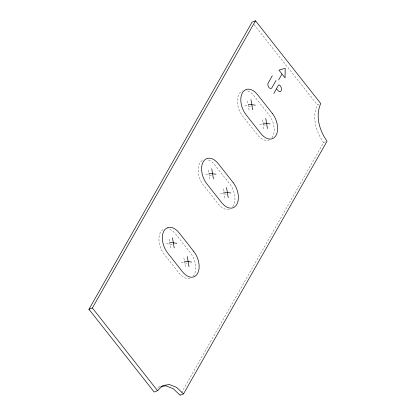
<?xml version="1.0" encoding="UTF-8"?>
<svg xmlns="http://www.w3.org/2000/svg" width="416" height="416" viewBox="0 0 416 416"><rect width="100%" height="100%" fill="white"/><g stroke="black" fill="none" stroke-linecap="round" stroke-linejoin="round"><path stroke-width="0.31" stroke-dasharray="2.08 1.56" d="M319.02 104.166L317.309 104.816C311.709 117.348 316.004 131.841 323.627 142.542L180.097 395.2M157.784 388.336L159.141 386.958L160.285 386.526M323.627 142.542L325.91 141.669M159.141 386.958L160.358 386.745M244.904 105.607L251.888 106.47M259.693 124.363L266.677 125.221M205.676 174.673L212.654 175.531M220.459 193.424L227.443 194.282M166.442 243.734L173.42 244.598M181.225 262.491L188.209 263.349M254.098 24.643L317.309 104.816M262.33 119.714L264.035 129.87M247.546 100.958L249.252 111.119M223.096 188.776L224.801 198.931M208.312 170.024L208.738 172.562M208.848 173.196L210.018 180.18M183.867 257.842L184.288 260.38M184.397 261.014L185.567 267.998M169.078 239.091L169.504 241.628M169.614 242.263L170.784 249.246M269.448 139.786A16.271 10.02 69.1 0 1 257.462 134.862L242.679 116.111A16.271 10.02 69.1 0 1 242.616 90.834M271.944 137.712A16.271 10.02 69.1 0 0 268.902 114.717L254.119 95.966A16.271 10.02 69.1 0 0 245.794 90.48M229.237 209.227A16.271 10.02 69.1 0 1 218.228 203.928L203.445 185.172A16.271 10.02 69.1 0 1 203.382 159.895M232.71 206.773A16.271 10.02 69.1 0 0 229.668 183.784L214.885 165.032A16.271 10.02 69.1 0 0 207.116 159.63M190.003 278.288A16.271 10.02 69.1 0 1 178.994 272.99L164.211 254.238A16.271 10.02 69.1 0 1 163.665 229.169M193.112 276.281A16.271 10.02 69.1 0 0 190.434 252.845L175.651 234.094A16.271 10.02 69.1 0 0 167.326 228.608"/><path stroke-width="0.62" d="M183.518 393.895L176.602 387.384L169.244 384.488L162.562 385.653L157.581 390.707L154.159 392.007L88.951 309.296L252.096 22.105L255.518 20.8L320.731 103.516C315.13 116.043 319.426 130.541 327.049 141.237L183.518 393.895L180.097 395.2L173.181 388.684L165.823 385.793L160.966 386.641M88.951 309.296L92.373 307.991L255.518 20.8M272.308 75.759L268.148 83.08A3.214 1.981 69.1 0 0 268.876 87.428A3.214 1.981 69.1 0 0 271.866 87.797L276.026 80.48M278.668 79.867L281.996 74.001L285.043 77.865L285.204 68.354L278.954 70.138L281.783 73.731M273.78 93.475L278.398 85.348A1.742 1.071 69.1 0 1 280.02 85.545L280.337 85.946A3.583 2.21 69.1 0 1 281.148 90.797A3.583 2.21 69.1 0 1 277.815 90.386L276.708 88.977M248.326 104.307L255.31 105.165M263.115 123.058L270.093 123.916M209.092 173.368L216.076 174.226M223.881 192.119L230.864 192.982M169.863 242.434L176.842 243.292M184.647 261.186L191.63 262.044M92.373 307.991L157.581 390.707M265.751 118.409L267.457 128.565M250.968 99.658L252.673 109.814M226.517 187.47L228.223 197.631M211.734 168.719L213.439 178.875M187.283 256.537L188.989 266.692M172.5 237.786L174.205 247.941M272.324 113.417L257.54 94.661A16.271 10.02 69.1 0 0 242.414 92.799A16.271 10.02 69.1 0 0 246.1 114.806L260.884 133.557A16.271 10.02 69.1 0 0 276.011 135.418A16.271 10.02 69.1 0 0 272.324 113.417M233.09 182.478L218.306 163.727A16.271 10.02 69.1 0 0 203.18 161.866A16.271 10.02 69.1 0 0 206.866 183.872L221.65 202.623A16.271 10.02 69.1 0 0 236.777 204.485A16.271 10.02 69.1 0 0 233.09 182.478M193.856 251.545L179.072 232.788A16.271 10.02 69.1 0 0 163.946 230.932A16.271 10.02 69.1 0 0 167.632 252.933L182.416 271.684A16.271 10.02 69.1 0 0 197.543 273.546A16.271 10.02 69.1 0 0 193.856 251.545"/></g></svg>
